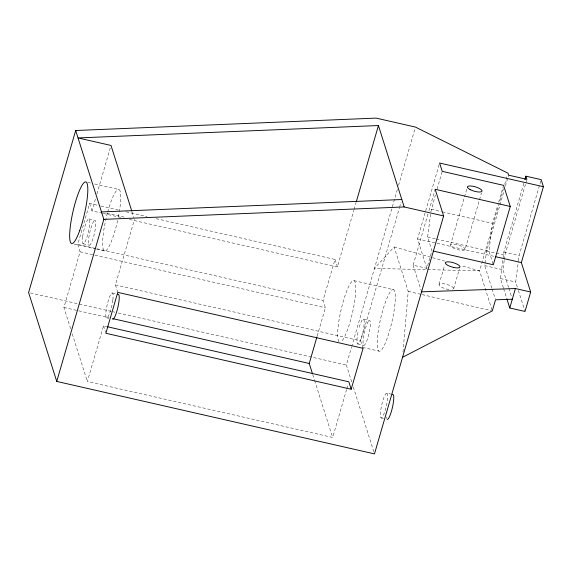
<?xml version="1.0" encoding="UTF-8"?>
<svg xmlns="http://www.w3.org/2000/svg" width="572" height="572" viewBox="0 0 572 572"><rect width="100%" height="100%" fill="white"/><g stroke="black" fill="none" stroke-linecap="round" stroke-linejoin="round"><path stroke-width="0.43" stroke-dasharray="2.86 2.15" d="M402.995 352.045L408.208 291.377L394.129 246.954L374.453 268.447L351.816 346.203M491.82 288.116L484.677 265.601L484.899 263.885M485.013 263.034L486.55 251.051L504.139 190.526M427.992 214.042L413.127 265.208L426.869 268.339L431.967 250.786L427.62 237.044L430.752 212.77M430.866 211.905L435.371 194.966M493.057 263.971L488.96 251.037L492.521 223.366L497.683 205.62M503.374 287.795L500.443 278.543L503.861 252.045L524.174 182.139M508.579 287.437L502.988 269.777L504.204 260.36M504.311 259.509L504.861 255.226L526.662 180.209M517.303 287.072L515.701 282.025L518.325 261.711M518.439 260.825L519.119 255.527L540.919 180.509M70.649 328.75L63.914 307.479L80.087 251.809L77.742 244.387L89.632 203.468L100.071 205.856M102.424 213.277L91.978 210.896L95.932 197.297M96.918 193.901L110.26 147.998M346.589 389.525L332.654 437.48L87.352 381.517L103.532 325.854L106.135 326.448M117.768 292.363L115.415 284.935L134.449 219.455M317.188 336.05L325.389 307.772L323.044 300.35L335.035 259.459L154.025 218.161M129.401 219.433L337.387 266.881L353.811 210.346M354.054 209.488L356.049 202.638M397.318 189.625L374.453 268.447L479.593 270.828L492.299 310.889M398.555 185.342L414.957 128.793M346.839 388.667L348.083 384.384M363.07 348.327L360.717 340.898L399.335 208.094M399.585 207.243L401.079 202.102M426.869 268.339L417.553 238.903L425.475 211.626M425.725 210.768L439.103 164.736M428.986 210.632L435.185 189.311M437.087 189.06L442.227 171.35M439.067 284.363L444.658 265.115M450.493 245.045L466.945 188.438M453.61 288.903L459.452 268.811M465.036 249.585A7.636 2.259 16.2 0 0 455.097 244.43A7.636 2.259 16.2 0 0 453.167 247.933A7.636 2.259 16.2 0 0 465.036 249.585L481.488 192.978M498.662 202.245L503.081 187.037M503.482 188.588L479.593 270.828L460.789 265.572M504.726 184.306L507.464 174.882M505.376 186.257L508.601 175.175M351.701 381.939L346.339 365L351.565 347.061M431.202 209.302L441.57 211.676M442.428 211.876L492.521 223.366M503.861 252.045L519.119 255.527M427.62 237.044L435.392 238.817M436.257 239.017L488.96 251.037M486.55 251.051L504.861 255.226M417.553 238.903L494.537 256.47M484.677 265.601L502.988 269.777M87.73 182.382L91.205 183.169M94.673 183.962L118.962 189.504A31.596 5.856 -77.1 0 1 118.325 217.231M500.443 278.543L515.701 282.025M100.944 206.049L119.219 210.224M126.176 211.812L147.061 216.573M106.685 213.12L124.903 217.274M103.296 213.478L120.699 217.446M88.967 218.962L95.074 220.356A12.741 2.359 -77.1 0 1 92.557 239.868A12.741 2.359 -77.1 0 1 88.789 238.009A12.741 2.359 -77.1 0 1 95.074 220.356M354.032 280.659L393.507 289.668A31.596 5.856 -77.1 0 1 387.273 338.045A31.596 5.856 -77.1 0 1 377.928 333.44A31.596 5.856 -77.1 0 1 393.507 289.668M83.104 243.743L89.211 245.138M77.742 244.387L96.01 248.548M96.875 248.748L323.044 300.35M74.053 244.015L95.739 248.963M96.611 249.156L104.419 250.936M80.087 251.809L94.008 254.983M94.88 255.183L325.389 307.772M363.513 319.126L369.619 320.52A12.741 2.359 -77.1 0 1 367.102 340.033A12.741 2.359 -77.1 0 1 363.334 338.174A12.741 2.359 -77.1 0 1 369.619 320.52M115.415 284.935L360.717 340.898M357.65 343.908L363.749 345.295M362.655 347.383L378.964 351.101M112.405 293.007L115.458 293.701M30.345 292.928L112.169 311.59M113.041 311.79L114.779 312.183M118.261 312.984L346.339 365M63.914 307.479L77.835 310.653M78.707 310.853L109.152 317.803M106.542 317.782L108.83 318.311M386.951 393.171L387.416 393.865A12.741 2.359 -77.1 0 1 386.558 405.005A12.741 2.359 -77.1 0 1 382.568 416.824L381.746 417.803A12.741 2.359 -77.1 0 1 381.481 406.113A12.741 2.359 -77.1 0 1 386.951 393.171L391.534 394.215M381.088 417.946L383.376 418.468M408.208 291.377L421.207 294.394M422.079 294.594L491.434 310.689M394.129 246.954L431.731 257.457M432.582 257.693L444.551 261.039M492.084 288.953L495.259 298.963M413.127 265.208L421.571 291.834M518.368 290.433L524.753 310.625M508.844 288.281L511.776 297.533M503.639 288.638L506.563 297.89M335.035 259.459L337.387 266.881M353.31 387.015L373.945 452.202M312.727 374.531L314.343 379.636M314.614 380.487L332.654 437.48M132.018 211.797L133.905 217.753M89.632 203.468L91.978 210.896M103.532 325.854L105.62 332.454M72.265 333.862L87.352 381.517M339.039 341.756A31.596 5.87 -77.1 0 1 345.431 294.516A31.596 5.87 -77.1 0 1 355.519 294.373A31.596 5.87 -77.1 0 1 341.134 341.727M107.715 211.998A31.596 5.856 -77.1 0 1 118.962 189.504M117.639 220.47A31.596 5.856 -77.1 0 1 104.211 250.808A31.596 5.856 -77.1 0 1 107.5 212.784M359.237 327.27A12.741 2.359 -77.1 0 1 364.228 322.715A12.741 2.359 -77.1 0 1 358.844 343.2A12.741 2.359 -77.1 0 1 358.408 330.444M386.729 418.64A12.741 2.359 -77.1 0 1 386.493 417.145M449.013 289.525A7.636 2.259 16.2 0 1 438.981 284.749A7.636 2.259 16.2 0 1 448.698 285.035A7.636 2.259 16.2 0 1 452.08 289.611M82.683 236.622L82.425 239.353A12.741 2.359 -77.1 0 0 87.08 236.601A12.741 2.359 -77.1 0 0 88.767 218.919A12.741 2.359 -77.1 0 0 82.683 236.622M112.827 300.128L112.334 303.224A12.741 2.359 -77.1 0 1 108.937 314.915L108.022 316.659A12.741 2.359 -77.1 0 1 106.12 310.66A12.741 2.359 -77.1 0 1 110.925 294.13A12.741 2.359 -77.1 0 1 112.827 300.128"/><path stroke-width="0.86" d="M506.835 298.727L509.759 307.979L525.024 311.461L530.673 292.02L521.349 262.584L543.4 186.715L541.169 179.658L525.904 176.176L526.912 179.358L508.601 175.175L507.965 173.173L415.451 127.084L376.09 118.104L75.683 130.502L28.6 292.528L56.742 381.424L374.481 453.896L443.622 215.937L435.185 189.311L510.26 206.463L493.314 264.779L433.698 251.179M56.742 381.424L103.832 219.355L75.683 130.502M312.462 373.68L309.23 363.477L316.938 336.908M356.299 201.78L378.442 125.54L78.035 137.931L111.004 145.452L131.753 210.946M524.917 179.587L525.904 176.176M509.759 307.979L515.408 288.538L530.673 292.02M351.179 389.239L363.07 348.327L117.768 292.363L105.877 333.276L351.179 389.239L348.827 381.817L107.007 326.648M402.545 357.321L492.299 310.889L495.524 299.8L512.305 299.213M101.48 211.933L401.83 199.528M103.832 219.355L404.168 206.942L443.622 215.937M421.571 291.834L515.408 288.538M543.4 186.715L439.596 163.027L442.227 171.35L503.574 185.342L510.26 206.463M495.402 256.664L521.349 262.584M112.634 318.597L309.23 363.477M378.442 125.54L404.168 206.942M117.846 294.544A12.741 2.359 -77.1 0 1 118.118 306.234A12.741 2.359 -77.1 0 1 112.648 319.176M392.392 394.709A12.741 2.359 -77.1 0 1 392.664 406.399A12.741 2.359 -77.1 0 1 387.187 419.34M453.467 267.41L449.706 266.237A7.636 2.259 16.2 0 1 447.347 261.854A7.636 2.259 16.2 0 1 459.259 265.572A7.636 2.259 16.2 0 1 453.467 267.41M79.765 230.366A31.596 5.856 -77.1 0 0 86 181.982A31.596 5.856 -77.1 0 0 70.413 225.754A31.596 5.856 -77.1 0 0 79.765 230.366M470.112 189.611A7.636 2.259 16.2 0 0 481.989 191.262A7.636 2.259 16.2 0 0 472.043 186.107A7.636 2.259 16.2 0 0 470.112 189.611"/></g></svg>
